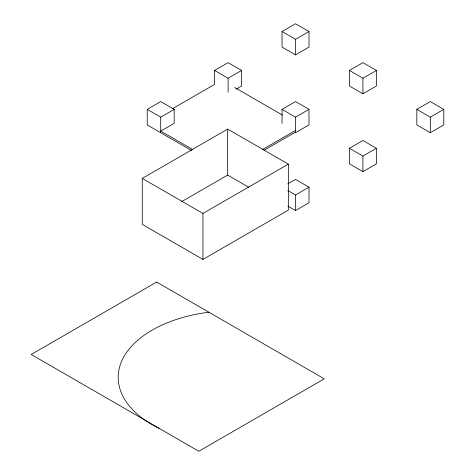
<?xml version="1.0" encoding="UTF-8"?>
<svg xmlns="http://www.w3.org/2000/svg" width="475" height="475" viewBox="0 0 475 475"><rect width="100%" height="100%" fill="white"/><g stroke="black" fill="none" stroke-linecap="round" stroke-linejoin="round"><path stroke-width="0.71" d="M191.52 150.504L147.226 124.931L147.226 109.363L160.704 101.579L174.188 109.363L174.188 123.292L160.704 131.076L192.803 149.607M172.9 108.466L214.629 84.378L214.629 70.448L228.107 62.664L241.591 70.448L241.591 86.017L236.039 89.217M282.031 31.534L295.509 23.75L308.993 31.534L308.993 47.096L295.509 54.88L282.031 47.096L282.031 31.534L295.509 39.318L308.993 31.534M147.226 109.363L160.704 117.147L174.188 109.363M214.629 70.448L228.107 78.232L241.591 70.448M142.268 178.398L227.673 129.093L288.349 164.124L288.349 210.11L202.944 259.415L142.268 224.384L142.268 178.398L202.944 213.429L288.349 164.124M282.031 123.447L282.031 109.363L295.509 101.579L308.993 109.363L308.993 124.931L295.509 132.715L294.981 132.406L264.165 150.195M349.434 70.448L362.918 62.664L376.396 70.448L376.396 86.017L362.918 93.795L349.434 86.017L349.434 70.448L362.918 78.232L376.396 70.448M282.031 109.363L295.509 117.147L308.993 109.363M262.699 149.399L295.272 130.595M181.438 201.768L227.673 175.079L248.752 187.245M287.808 183.855L295.509 179.408L308.993 187.192L308.993 202.76L295.509 210.544L287.808 206.097M349.434 148.277L362.918 140.493L376.396 148.277L376.396 163.845L362.918 171.629L349.434 163.845L349.434 148.277L362.918 156.061L376.396 148.277M416.836 109.363L430.32 101.579L443.798 109.363L443.798 124.931L430.32 132.715L416.836 124.931L416.836 109.363L430.32 117.147L443.798 109.363M287.808 190.528L295.509 194.976L308.993 187.192M234.697 87.519L282.524 115.128M430.32 117.147L430.32 132.715M362.918 78.232L362.918 93.795M362.918 156.061L362.918 171.629M295.509 39.318L295.509 54.88M295.509 117.147L295.509 132.715M295.509 194.976L295.509 210.544M228.107 78.232L228.107 92.316M227.673 129.093L227.673 175.079M202.944 213.429L202.944 259.415M160.704 117.147L160.704 132.715M158.977 428.254A115.597 66.743 0 0 1 121.606 361.303A115.597 66.743 0 0 1 208.863 312.212M156.643 282.061L31.202 354.481L198.811 451.25L324.253 378.83L156.643 282.061"/></g></svg>
